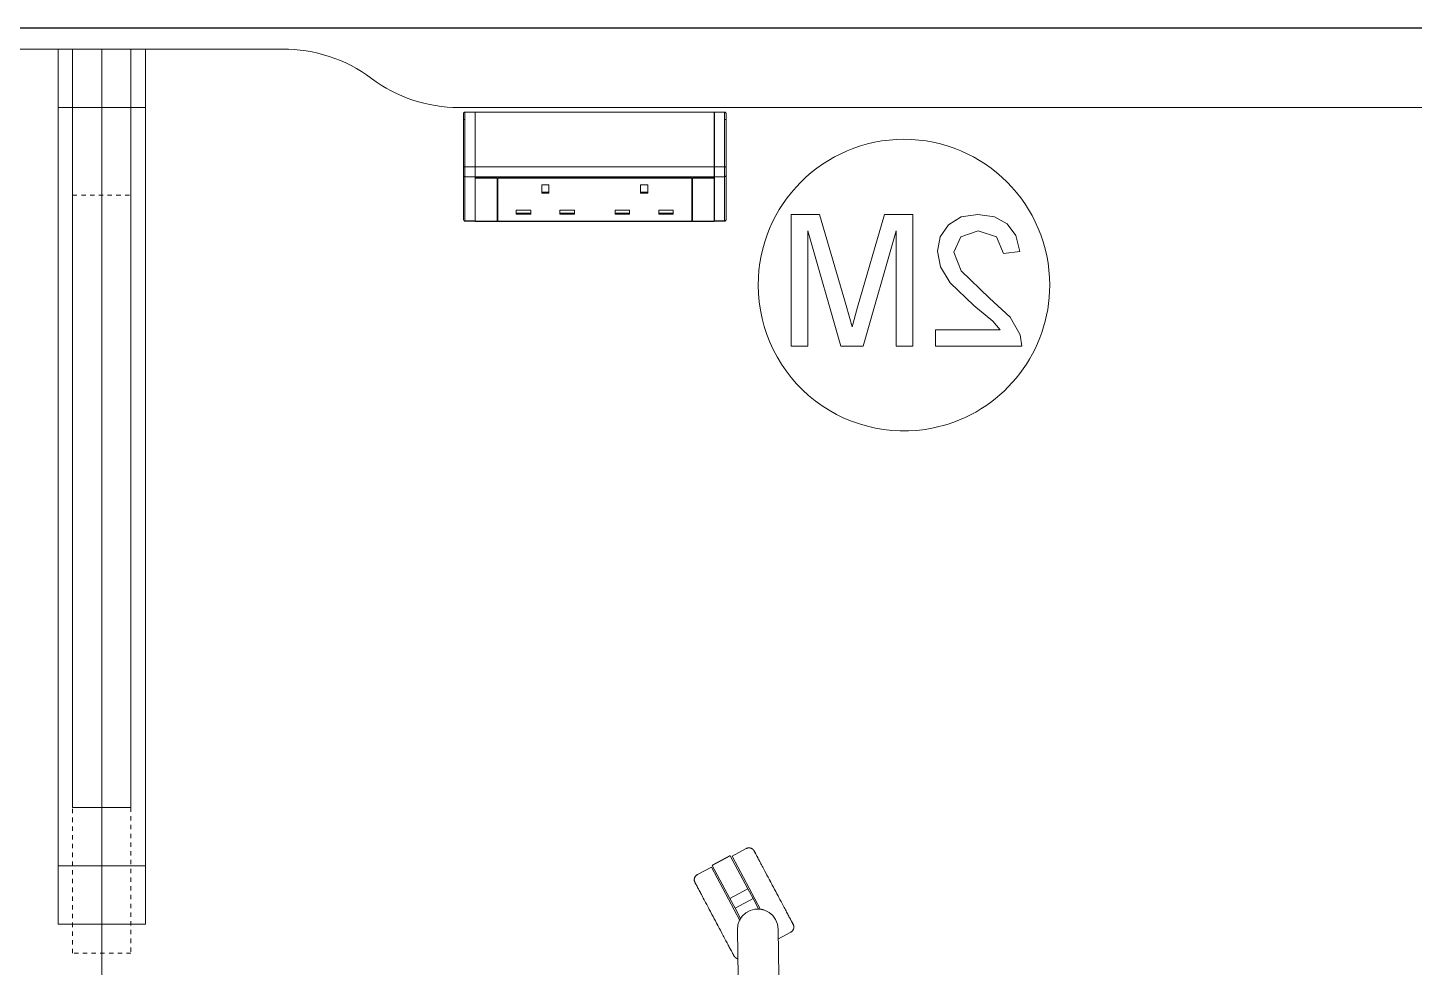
# Model space of a CAD drawing. Header units: millimetres. Extents: x 155927 to 326028, y -36033 to 97293.
# Drawn here: x 170596 to 171548, y 20013 to 20658 of the extents above; entities that cross this region are included whole.
import ezdxf

# ---------------------------------------------------------------- set-up
doc = ezdxf.new("R2010")
doc.units = ezdxf.units.MM
doc.header["$MEASUREMENT"] = 0
doc.linetypes.add('Dash', pattern=[6, 3, -3])
for name, color, linetype, lineweight in [('I-FURN', 8, 'CONTINUOUS', 9), ('I-FURN-HDLN', 8, 'Dash', 9), ('I-WALL', 7, 'CONTINUOUS', 9)]:
    doc.layers.add(name, color=color, linetype=linetype, lineweight=lineweight)

msp = doc.modelspace()

# ---------------------------------------------------------------- linework, layer by layer
at = {"layer": 'I-FURN'}
for p, q in [((170647.19, 20642.89), (170522.19, 20642.89)), ((170522.19, 20642.89), (170647.19, 20642.89)), ((170617.19, 20042.89), (170617.19, 20642.89)), ((170617.19, 20642.89), (170617.19, 20602.89)), ((170617.19, 20642.89), (170627.19, 20642.89)), ((170617.19, 20642.89), (170677.19, 20642.89)), ((170667.19, 20642.89), (170627.19, 20642.89)), ((170627.19, 20642.89), (170627.19, 20122.89)), ((170647.19, 19842.89), (170647.19, 20642.89)), ((170647.19, 20642.89), (170647.19, 19842.89)), ((170647.19, 20642.89), (170647.19, 19842.89)), ((170771.08, 20642.89), (170647.19, 20642.89)), ((170647.19, 20642.89), (170771.08, 20642.89)), ((170647.19, 19842.89), (170647.19, 20642.89)), ((170667.19, 20642.89), (170677.19, 20642.89)), ((170667.19, 20122.89), (170667.19, 20642.89)), ((170677.19, 20602.89), (170677.19, 20642.89)), ((170677.19, 20642.89), (170677.19, 20042.89)), ((170617.19, 20602.89), (170617.19, 20082.89)), ((170617.19, 20602.89), (170677.19, 20602.89)), ((170617.19, 20602.89), (170627.19, 20602.89)), ((170667.19, 20602.89), (170677.19, 20602.89)), ((170677.19, 20082.89), (170677.19, 20602.89)), ((171802.19, 20602.89), (170892.19, 20602.89)), ((170892.19, 20602.89), (171802.19, 20602.89)), ((170895.35, 20598.73), (170895.35, 20598.74)), ((170895.35, 20561.71), (170895.35, 20598.73)), ((170895.35, 20598.73), (170895.35, 20594.74)), ((170896.35, 20594.74), (170895.35, 20594.74)), ((170895.35, 20594.74), (170895.35, 20556.17)), ((170896.35, 20599.74), (170903.35, 20599.74)), ((170896.35, 20599.73), (170896.35, 20562.27)), ((170896.35, 20599.73), (170903.35, 20599.73)), ((170903.35, 20599.73), (170903.35, 20562.27)), ((170903.47, 20599.74), (171067.37, 20599.74)), ((171067.37, 20599.73), (170903.47, 20599.73)), ((170903.47, 20562.27), (170903.47, 20599.73)), ((171067.37, 20599.73), (171067.37, 20562.27)), ((171067.47, 20599.74), (171074.47, 20599.74)), ((171074.47, 20599.73), (171067.47, 20599.73)), ((171067.47, 20562.27), (171067.47, 20599.73)), ((171074.47, 20562.27), (171074.47, 20599.73)), ((171075.47, 20594.74), (171074.47, 20594.74)), ((171075.47, 20594.74), (171075.47, 20598.73)), ((171075.47, 20598.73), (171075.47, 20561.71)), ((171075.47, 20556.17), (171075.47, 20594.74)), ((170895.35, 20556.17), (170895.35, 20561.71)), ((170895.35, 20525.9), (170895.35, 20556.17)), ((170895.35, 20525.9), (170895.35, 20556.17)), ((170896.35, 20562.27), (170896.35, 20555.36)), ((170896.35, 20562.27), (170903.35, 20562.27)), ((170903.35, 20562.27), (170903.35, 20555.36)), ((170903.41, 20554.52), (170903.41, 20556.98)), ((171067.37, 20562.27), (170903.47, 20562.27)), ((170903.47, 20555.36), (170903.47, 20562.27)), ((171067.37, 20562.27), (171067.37, 20555.36)), ((171074.47, 20562.27), (171067.47, 20562.27)), ((171067.47, 20555.36), (171067.47, 20562.27)), ((171074.47, 20555.36), (171074.47, 20562.27)), ((171075.47, 20561.71), (171075.47, 20556.17)), ((171075.47, 20556.17), (171075.47, 20525.9)), ((171075.47, 20556.17), (171075.47, 20525.9)), ((170896.35, 20555.36), (170896.35, 20525.08)), ((170896.35, 20555.36), (170903.35, 20555.36)), ((170903.35, 20555.36), (170903.35, 20525.08)), ((170918.41, 20554.52), (170903.41, 20554.52)), ((170903.41, 20554.52), (170903.41, 20524.7)), ((171067.37, 20555.36), (170903.47, 20555.36)), ((170903.47, 20555.36), (170903.47, 20554.72)), ((170903.47, 20554.72), (170918.41, 20554.72)), ((170918.41, 20524.7), (170918.41, 20554.52)), ((170918.91, 20554.72), (171051.91, 20554.72)), ((171051.91, 20554.52), (170918.91, 20554.52)), ((170918.91, 20524.7), (170918.91, 20554.52)), ((170949.02, 20544.06), (170949.02, 20549.8)), ((170954.02, 20549.8), (170949.02, 20549.8)), ((170954.02, 20544.06), (170954.02, 20549.8)), ((171016.81, 20549.8), (171021.81, 20549.8)), ((171016.81, 20544.06), (171016.81, 20549.8)), ((171021.81, 20549.8), (171021.81, 20544.06)), ((171051.91, 20524.7), (171051.91, 20554.52)), ((171052.41, 20554.72), (171067.37, 20554.72)), ((171067.41, 20554.52), (171052.41, 20554.52)), ((171052.41, 20554.52), (171052.41, 20524.7)), ((171067.37, 20554.72), (171067.37, 20555.36)), ((171067.41, 20524.7), (171067.41, 20554.52)), ((171074.47, 20555.36), (171067.47, 20555.36)), ((171067.47, 20525.08), (171067.47, 20555.36)), ((171074.47, 20525.08), (171074.47, 20555.36)), ((170954.02, 20544.8), (170949.02, 20544.8)), ((170954.02, 20544.06), (170949.02, 20544.06)), ((171021.81, 20544.8), (171016.81, 20544.8)), ((171021.81, 20544.06), (171016.81, 20544.06)), ((170931.52, 20529.72), (170931.52, 20532.59)), ((170941.52, 20532.59), (170931.52, 20532.59)), ((170941.52, 20530.46), (170931.52, 20530.46)), ((170941.52, 20529.72), (170931.52, 20529.72)), ((170941.52, 20529.72), (170941.52, 20532.59)), ((170961.52, 20529.72), (170961.52, 20532.59)), ((170971.52, 20532.59), (170961.52, 20532.59)), ((170971.52, 20530.46), (170961.52, 20530.46)), ((170971.52, 20529.72), (170961.52, 20529.72)), ((170971.52, 20529.72), (170971.52, 20532.59)), ((170999.31, 20529.72), (170999.31, 20532.59)), ((171009.31, 20532.59), (170999.31, 20532.59)), ((171009.31, 20530.46), (170999.31, 20530.46)), ((171009.31, 20529.72), (170999.31, 20529.72)), ((171009.31, 20529.72), (171009.31, 20532.59)), ((171029.31, 20529.72), (171029.31, 20532.59)), ((171039.31, 20532.59), (171029.31, 20532.59)), ((171039.31, 20530.46), (171029.31, 20530.46)), ((171039.31, 20529.72), (171029.31, 20529.72)), ((171039.31, 20529.72), (171039.31, 20532.59)), ((171139.69, 20529.63), (171120.25, 20529.63)), ((171120.25, 20529.63), (171120.25, 20439.22)), ((171157.88, 20467.01), (171139.69, 20529.63)), ((171184.15, 20529.63), (171165.65, 20465.9)), ((171203.59, 20529.63), (171184.15, 20529.63)), ((171203.59, 20439.22), (171203.59, 20529.63)), ((171236.78, 20527.82), (171228, 20522.39)), ((171248.23, 20529.63), (171236.78, 20527.82)), ((171259.59, 20528), (171248.23, 20529.63)), ((171268.39, 20523.12), (171259.59, 20528)), ((170895.57, 20525.27), (170895.6, 20525.24)), ((170896.35, 20525.08), (170896.35, 20524.9)), ((170896.35, 20525.08), (170903.35, 20525.08)), ((170903.35, 20524.9), (170896.35, 20524.9)), ((170903.35, 20524.9), (170896.35, 20524.9)), ((170903.35, 20524.9), (170896.35, 20524.9)), ((170903.35, 20525.08), (170903.35, 20524.9)), ((170903.41, 20524.7), (170918.41, 20524.7)), ((171067.37, 20524.9), (170903.47, 20524.9)), ((170918.41, 20525.08), (170918.91, 20525.08)), ((170918.91, 20524.7), (171051.91, 20524.7)), ((171051.91, 20525.08), (171052.41, 20525.08)), ((171052.41, 20524.7), (171067.41, 20524.7)), ((171074.47, 20525.08), (171067.47, 20525.08)), ((171067.47, 20524.9), (171067.47, 20525.08)), ((171074.47, 20524.9), (171067.47, 20524.9)), ((171074.47, 20524.9), (171067.47, 20524.9)), ((171067.47, 20524.9), (171074.47, 20524.9)), ((171074.47, 20524.9), (171074.47, 20525.08)), ((171075.22, 20525.23), (171075.24, 20525.26)), ((171131.55, 20439.22), (171131.55, 20518.33)), ((171131.55, 20518.33), (171154.26, 20439.22)), ((171169.58, 20439.22), (171192.29, 20518.33)), ((171192.29, 20518.33), (171192.29, 20439.22)), ((171228, 20522.39), (171222.41, 20514.28)), ((171236.45, 20514.1), (171248.47, 20518.33)), ((171248.47, 20518.33), (171261, 20514.2)), ((171274.31, 20515.13), (171268.39, 20523.12)), ((171222.41, 20514.28), (171220.55, 20504.42)), ((171231.85, 20503.74), (171236.45, 20514.1)), ((171261, 20514.2), (171265.75, 20502.79)), ((171277.05, 20504.2), (171274.31, 20515.13)), ((171220.55, 20504.42), (171222.56, 20493.7)), ((171236.73, 20490.93), (171231.85, 20503.74)), ((171265.75, 20502.79), (171277.05, 20504.2)), ((171222.56, 20493.7), (171229.23, 20482.62)), ((171256.24, 20472.11), (171236.73, 20490.93)), ((171229.23, 20482.62), (171245.42, 20467.14)), ((171270.39, 20459.01), (171256.24, 20472.11)), ((171161.92, 20452.59), (171157.88, 20467.01)), ((171165.65, 20465.9), (171161.92, 20452.59)), ((171245.42, 20467.14), (171258.42, 20456.27)), ((171258.42, 20456.27), (171263.52, 20450.52)), ((171277.25, 20447.01), (171270.39, 20459.01)), ((171219.13, 20450.52), (171219.13, 20439.22)), ((171263.52, 20450.52), (171219.13, 20450.52)), ((171278.47, 20439.22), (171277.25, 20447.01)), ((171120.25, 20439.22), (171131.55, 20439.22)), ((171154.26, 20439.22), (171169.58, 20439.22)), ((171192.29, 20439.22), (171203.59, 20439.22)), ((171219.13, 20439.22), (171278.47, 20439.22)), ((170627.19, 20122.89), (170667.19, 20122.89)), ((171089.33, 20094.7), (171079.65, 20089.55)), ((171089.33, 20094.7), (171089.48, 20094.77)), ((171089.48, 20094.77), (171089.62, 20094.84)), ((171089.62, 20094.84), (171089.77, 20094.9)), ((171089.77, 20094.9), (171089.92, 20094.95)), ((171089.92, 20094.95), (171090.08, 20095)), ((171090.08, 20095), (171090.23, 20095.04)), ((171090.23, 20095.04), (171090.39, 20095.08)), ((171090.39, 20095.08), (171090.55, 20095.11)), ((171090.55, 20095.11), (171090.71, 20095.13)), ((171090.71, 20095.13), (171090.87, 20095.15)), ((171090.87, 20095.15), (171091.03, 20095.16)), ((171091.03, 20095.16), (171091.19, 20095.17)), ((171091.19, 20095.17), (171091.35, 20095.17)), ((171091.35, 20095.17), (171091.51, 20095.16)), ((171091.51, 20095.16), (171091.67, 20095.14)), ((171091.67, 20095.14), (171091.83, 20095.12)), ((171091.83, 20095.12), (171091.99, 20095.09)), ((171091.99, 20095.09), (171092.15, 20095.06)), ((171092.15, 20095.06), (171092.31, 20095.02)), ((171092.31, 20095.02), (171092.46, 20094.97)), ((171092.46, 20094.97), (171092.61, 20094.92)), ((171092.61, 20094.92), (171092.76, 20094.86)), ((171092.76, 20094.86), (171092.91, 20094.8)), ((171092.91, 20094.8), (171093.06, 20094.73)), ((171093.06, 20094.73), (171093.2, 20094.65)), ((171093.2, 20094.65), (171093.34, 20094.57)), ((171093.34, 20094.57), (171093.47, 20094.48)), ((171093.47, 20094.48), (171093.6, 20094.39)), ((171093.6, 20094.39), (171093.73, 20094.29)), ((171093.73, 20094.29), (171093.86, 20094.19)), ((171093.86, 20094.19), (171093.98, 20094.08)), ((171093.98, 20094.08), (171094.09, 20093.97)), ((171094.09, 20093.97), (171094.2, 20093.85)), ((171094.2, 20093.85), (171094.31, 20093.73)), ((171094.31, 20093.73), (171094.41, 20093.61)), ((171094.41, 20093.61), (171094.51, 20093.48)), ((171094.51, 20093.48), (171094.6, 20093.34)), ((171094.6, 20093.34), (171094.68, 20093.21)), ((171094.68, 20093.21), (171094.76, 20093.07)), ((171094.76, 20093.07), (171094.78, 20093.03)), ((171094.78, 20093.03), (171094.79, 20093.01)), ((171094.79, 20093.02), (171094.78, 20093.03)), ((171094.81, 20092.98), (171094.79, 20093.02)), ((171094.79, 20093.01), (171094.83, 20092.95)), ((171094.85, 20092.9), (171094.81, 20092.98)), ((171094.83, 20092.95), (171094.88, 20092.85)), ((171094.92, 20092.78), (171094.85, 20092.9)), ((171094.88, 20092.85), (171094.95, 20092.71)), ((171095, 20092.62), (171094.92, 20092.78)), ((171094.95, 20092.71), (171095.05, 20092.53)), ((171095.11, 20092.41), (171095, 20092.62)), ((171095.05, 20092.53), (171095.17, 20092.31)), ((171095.24, 20092.17), (171095.11, 20092.41)), ((171095.17, 20092.31), (171095.3, 20092.05)), ((171095.39, 20091.89), (171095.24, 20092.17)), ((171095.3, 20092.05), (171095.46, 20091.75)), ((171095.56, 20091.58), (171095.39, 20091.89)), ((171095.46, 20091.75), (171095.64, 20091.42)), ((171095.75, 20091.22), (171095.56, 20091.58)), ((171095.64, 20091.42), (171095.84, 20091.04)), ((171095.95, 20090.83), (171095.75, 20091.22)), ((171095.84, 20091.04), (171096.06, 20090.63)), ((171096.18, 20090.4), (171095.95, 20090.83)), ((171096.06, 20090.63), (171096.29, 20090.19)), ((171096.43, 20089.93), (171096.18, 20090.4)), ((171096.29, 20090.19), (171096.55, 20089.71)), ((170617.19, 20082.89), (170617.19, 20042.89)), ((170617.19, 20082.89), (170677.19, 20082.89)), ((170617.19, 20082.89), (170677.19, 20082.89)), ((170677.19, 20042.89), (170677.19, 20082.89)), ((171065.52, 20082.03), (171055.83, 20076.88)), ((171065.52, 20082.03), (171085.06, 20045.28)), ((171078.33, 20089.9), (171065.96, 20083.33)), ((171066.06, 20083.16), (171078.42, 20089.73)), ((171078.13, 20060.45), (171066.06, 20083.16)), ((171078.42, 20089.73), (171090.49, 20067.02)), ((171079.65, 20089.55), (171099.17, 20052.83)), ((171096.7, 20089.43), (171096.43, 20089.93)), ((171096.55, 20089.71), (171096.83, 20089.19)), ((171096.98, 20088.9), (171096.7, 20089.43)), ((171096.83, 20089.19), (171097.12, 20088.64)), ((171097.28, 20088.33), (171096.98, 20088.9)), ((171097.12, 20088.64), (171097.43, 20088.05)), ((171097.6, 20087.73), (171097.28, 20088.33)), ((171097.94, 20087.09), (171097.6, 20087.73)), ((171098.29, 20086.43), (171097.94, 20087.09)), ((171098.66, 20085.73), (171098.29, 20086.43)), ((171099.05, 20085.01), (171098.66, 20085.73)), ((171099.45, 20084.26), (171099.05, 20085.01)), ((171099.86, 20083.49), (171099.45, 20084.26)), ((171100.28, 20082.69), (171099.86, 20083.49)), ((171100.72, 20081.86), (171100.28, 20082.69)), ((171101.17, 20081.01), (171100.72, 20081.86)), ((171101.63, 20080.15), (171101.17, 20081.01)), ((171053.7, 20073.45), (171053.71, 20073.61)), ((171053.7, 20073.29), (171053.7, 20073.45)), ((171053.7, 20073.13), (171053.7, 20073.29)), ((171053.71, 20072.97), (171053.7, 20073.13)), ((171053.71, 20073.61), (171053.72, 20073.77)), ((171053.73, 20072.81), (171053.71, 20072.97)), ((171053.72, 20073.77), (171053.74, 20073.93)), ((171053.75, 20072.65), (171053.73, 20072.81)), ((171053.74, 20073.93), (171053.77, 20074.09)), ((171053.78, 20072.49), (171053.75, 20072.65)), ((171053.77, 20074.09), (171053.8, 20074.25)), ((171053.82, 20072.33), (171053.78, 20072.49)), ((171053.8, 20074.25), (171053.84, 20074.41)), ((171053.86, 20072.18), (171053.82, 20072.33)), ((171053.84, 20074.41), (171053.89, 20074.56)), ((171053.91, 20072.02), (171053.86, 20072.18)), ((171053.89, 20074.56), (171053.94, 20074.71)), ((171053.97, 20071.87), (171053.91, 20072.02)), ((171053.94, 20074.71), (171054, 20074.86)), ((171054.03, 20071.72), (171053.97, 20071.87)), ((171054, 20074.86), (171054.07, 20075.01)), ((171054.1, 20071.58), (171054.03, 20071.72)), ((171054.07, 20075.01), (171054.14, 20075.16)), ((171054.17, 20071.43), (171054.1, 20071.58)), ((171054.14, 20075.16), (171054.21, 20075.3)), ((171054.19, 20071.39), (171054.17, 20071.43)), ((171054.17, 20071.43), (171054.17, 20071.43)), ((171054.17, 20071.43), (171054.18, 20071.41)), ((171054.18, 20071.41), (171054.21, 20071.35)), ((171054.24, 20071.3), (171054.19, 20071.39)), ((171054.21, 20075.3), (171054.29, 20075.44)), ((171054.21, 20071.35), (171054.26, 20071.25)), ((171054.3, 20071.18), (171054.24, 20071.3)), ((171054.26, 20071.25), (171054.34, 20071.11)), ((171054.29, 20075.44), (171054.38, 20075.57)), ((171054.39, 20071.02), (171054.3, 20071.18)), ((171054.34, 20071.11), (171054.43, 20070.93)), ((171054.38, 20075.57), (171054.47, 20075.7)), ((171054.47, 20075.7), (171054.57, 20075.83)), ((171054.57, 20075.83), (171054.67, 20075.96)), ((171054.67, 20075.96), (171054.78, 20076.08)), ((171054.78, 20076.08), (171054.89, 20076.19)), ((171054.89, 20076.19), (171055.01, 20076.3)), ((171055.01, 20076.3), (171055.13, 20076.41)), ((171055.13, 20076.41), (171055.26, 20076.51)), ((171055.26, 20076.51), (171055.39, 20076.61)), ((171055.39, 20076.61), (171055.52, 20076.7)), ((171055.52, 20076.7), (171055.66, 20076.78)), ((171055.66, 20076.78), (171055.8, 20076.86)), ((171055.8, 20076.86), (171055.83, 20076.88)), ((171102.11, 20079.26), (171101.63, 20080.15)), ((171102.59, 20078.35), (171102.11, 20079.26)), ((171102.33, 20078.84), (171102.81, 20077.93)), ((171103.08, 20077.43), (171102.59, 20078.35)), ((171102.81, 20077.93), (171103.31, 20077)), ((171103.58, 20076.49), (171103.08, 20077.43)), ((171103.31, 20077), (171103.81, 20076.06)), ((171104.08, 20075.54), (171103.58, 20076.49)), ((171103.81, 20076.06), (171104.32, 20075.1)), ((171104.59, 20074.58), (171104.08, 20075.54)), ((171104.32, 20075.1), (171104.83, 20074.13)), ((171105.11, 20073.6), (171104.59, 20074.58)), ((171104.83, 20074.13), (171105.35, 20073.15)), ((171105.64, 20072.62), (171105.11, 20073.6)), ((171105.35, 20073.15), (171105.88, 20072.16)), ((171106.16, 20071.63), (171105.64, 20072.62)), ((171105.88, 20072.16), (171106.41, 20071.17)), ((171106.69, 20070.63), (171106.16, 20071.63)), ((171106.41, 20071.17), (171106.94, 20070.17)), ((171054.5, 20070.82), (171054.39, 20071.02)), ((171054.43, 20070.93), (171054.55, 20070.71)), ((171054.62, 20070.58), (171054.5, 20070.82)), ((171054.55, 20070.71), (171054.69, 20070.45)), ((171054.77, 20070.3), (171054.62, 20070.58)), ((171054.69, 20070.45), (171054.85, 20070.16)), ((171054.94, 20069.98), (171054.77, 20070.3)), ((171054.85, 20070.16), (171055.03, 20069.82)), ((171055.13, 20069.63), (171054.94, 20069.98)), ((171055.03, 20069.82), (171055.22, 20069.45)), ((171055.34, 20069.23), (171055.13, 20069.63)), ((171055.22, 20069.45), (171055.44, 20069.04)), ((171055.57, 20068.8), (171055.34, 20069.23)), ((171055.44, 20069.04), (171055.68, 20068.59)), ((171055.81, 20068.34), (171055.57, 20068.8)), ((171055.68, 20068.59), (171055.94, 20068.11)), ((171056.08, 20067.84), (171055.81, 20068.34)), ((171055.94, 20068.11), (171056.21, 20067.59)), ((171056.37, 20067.3), (171056.08, 20067.84)), ((171056.21, 20067.59), (171056.5, 20067.04)), ((171056.67, 20066.73), (171056.37, 20067.3)), ((171056.5, 20067.04), (171056.81, 20066.46)), ((171056.81, 20066.46), (171057.14, 20065.84)), ((171057.14, 20065.84), (171057.49, 20065.19)), ((171057.49, 20065.19), (171057.85, 20064.52)), ((171057.85, 20064.52), (171058.22, 20063.81)), ((171058.22, 20063.81), (171058.61, 20063.07)), ((171058.61, 20063.07), (171059.02, 20062.31)), ((171059.02, 20062.31), (171059.44, 20061.52)), ((171078.13, 20060.45), (171090.49, 20067.02)), ((171090.49, 20067.02), (171094.02, 20060.38)), ((171107.23, 20069.63), (171106.69, 20070.63)), ((171106.94, 20070.17), (171107.47, 20069.17)), ((171107.76, 20068.63), (171107.23, 20069.63)), ((171107.47, 20069.17), (171108.01, 20068.16)), ((171108.29, 20067.62), (171107.76, 20068.63)), ((171108.01, 20068.16), (171108.54, 20067.16)), ((171108.83, 20066.62), (171108.29, 20067.62)), ((171108.54, 20067.16), (171109.07, 20066.15)), ((171109.36, 20065.61), (171108.83, 20066.62)), ((171109.07, 20066.15), (171109.61, 20065.15)), ((171109.89, 20064.61), (171109.36, 20065.61)), ((171109.61, 20065.15), (171110.14, 20064.16)), ((171110.42, 20063.62), (171109.89, 20064.61)), ((171110.14, 20064.16), (171110.66, 20063.16)), ((171110.95, 20062.63), (171110.42, 20063.62)), ((171110.66, 20063.16), (171111.19, 20062.18)), ((171111.47, 20061.65), (171110.95, 20062.63)), ((171111.19, 20062.18), (171111.7, 20061.21)), ((171111.98, 20060.68), (171111.47, 20061.65)), ((171059.44, 20061.52), (171059.87, 20060.71)), ((171059.87, 20060.71), (171060.31, 20059.88)), ((171060.56, 20059.42), (171060.11, 20060.27)), ((171060.31, 20059.88), (171060.77, 20059.02)), ((171061.02, 20058.55), (171060.56, 20059.42)), ((171060.77, 20059.02), (171061.23, 20058.14)), ((171061.49, 20057.66), (171061.02, 20058.55)), ((171061.23, 20058.14), (171061.71, 20057.25)), ((171061.97, 20056.76), (171061.49, 20057.66)), ((171061.71, 20057.25), (171062.2, 20056.33)), ((171062.46, 20055.83), (171061.97, 20056.76)), ((171062.2, 20056.33), (171062.69, 20055.4)), ((171062.96, 20054.9), (171062.46, 20055.83)), ((171062.69, 20055.4), (171063.19, 20054.46)), ((171063.47, 20053.95), (171062.96, 20054.9)), ((171063.19, 20054.46), (171063.7, 20053.5)), ((171063.98, 20052.98), (171063.47, 20053.95)), ((171063.7, 20053.5), (171064.22, 20052.53)), ((171064.5, 20052.01), (171063.98, 20052.98)), ((171064.22, 20052.53), (171064.74, 20051.56)), ((171081.66, 20053.81), (171078.13, 20060.45)), ((171081.66, 20053.81), (171094.02, 20060.38)), ((171085.46, 20046.66), (171081.66, 20053.81)), ((171089.09, 20050.62), (171092.04, 20052.24)), ((171092.04, 20052.24), (171095.31, 20053.11)), ((171094.02, 20060.38), (171097.82, 20053.24)), ((171095.31, 20053.11), (171098.68, 20053.17)), ((171098.68, 20053.17), (171101.97, 20052.42)), ((171101.97, 20052.42), (171104.98, 20050.9)), ((171111.7, 20061.21), (171112.22, 20060.24)), ((171112.49, 20059.73), (171111.98, 20060.68)), ((171112.22, 20060.24), (171112.72, 20059.29)), ((171112.99, 20058.78), (171112.49, 20059.73)), ((171112.72, 20059.29), (171113.22, 20058.35)), ((171113.49, 20057.85), (171112.99, 20058.78)), ((171113.22, 20058.35), (171113.71, 20057.43)), ((171113.97, 20056.94), (171113.49, 20057.85)), ((171113.71, 20057.43), (171114.19, 20056.53)), ((171114.45, 20056.04), (171113.97, 20056.94)), ((171114.19, 20056.53), (171114.67, 20055.64)), ((171114.92, 20055.17), (171114.45, 20056.04)), ((171114.67, 20055.64), (171115.13, 20054.77)), ((171115.37, 20054.31), (171114.92, 20055.17)), ((171115.13, 20054.77), (171115.58, 20053.92)), ((171115.82, 20053.48), (171115.37, 20054.31)), ((171116.25, 20052.66), (171115.82, 20053.48)), ((171116.67, 20051.88), (171116.25, 20052.66)), ((170617.19, 20042.89), (170677.19, 20042.89)), ((170677.19, 20042.89), (170617.19, 20042.89)), ((171065.02, 20051.02), (171064.5, 20052.01)), ((171064.74, 20051.56), (171065.26, 20050.57)), ((171065.55, 20050.03), (171065.02, 20051.02)), ((171065.26, 20050.57), (171065.79, 20049.57)), ((171066.08, 20049.04), (171065.55, 20050.03)), ((171065.79, 20049.57), (171066.32, 20048.58)), ((171066.61, 20048.03), (171066.08, 20049.04)), ((171066.32, 20048.58), (171066.86, 20047.57)), ((171067.14, 20047.03), (171066.61, 20048.03)), ((171066.86, 20047.57), (171067.39, 20046.57)), ((171067.68, 20046.02), (171067.14, 20047.03)), ((171067.39, 20046.57), (171067.92, 20045.56)), ((171068.21, 20045.02), (171067.68, 20046.02)), ((171067.92, 20045.56), (171068.46, 20044.56)), ((171068.75, 20044.02), (171068.21, 20045.02)), ((171068.46, 20044.56), (171068.99, 20043.56)), ((171069.28, 20043.02), (171068.75, 20044.02)), ((171068.99, 20043.56), (171069.52, 20042.56)), ((171069.81, 20042.02), (171069.28, 20043.02)), ((171069.52, 20042.56), (171070.05, 20041.57)), ((171083.59, 20042.36), (171084.73, 20045.53)), ((171084.73, 20045.53), (171086.6, 20048.34)), ((171086.6, 20048.34), (171089.09, 20050.62)), ((171104.98, 20050.9), (171107.55, 20048.71)), ((171107.55, 20048.71), (171109.51, 20045.97)), ((171109.51, 20045.97), (171110.76, 20042.83)), ((171110.76, 20042.83), (171111.23, 20039.49)), ((171117.07, 20051.11), (171116.67, 20051.88)), ((171117.46, 20050.38), (171117.07, 20051.11)), ((171117.84, 20049.67), (171117.46, 20050.38)), ((171118.2, 20048.99), (171117.84, 20049.67)), ((171118.54, 20048.35), (171118.2, 20048.99)), ((171118.87, 20047.73), (171118.54, 20048.35)), ((171119.18, 20047.15), (171118.87, 20047.73)), ((171119.02, 20047.46), (171119.32, 20046.89)), ((171119.47, 20046.59), (171119.18, 20047.15)), ((171119.32, 20046.89), (171119.6, 20046.35)), ((171119.75, 20046.08), (171119.47, 20046.59)), ((171119.6, 20046.35), (171119.87, 20045.85)), ((171120.01, 20045.6), (171119.75, 20046.08)), ((171119.87, 20045.85), (171120.12, 20045.39)), ((171120.24, 20045.15), (171120.01, 20045.6)), ((171120.12, 20045.39), (171120.35, 20044.96)), ((171120.46, 20044.74), (171120.24, 20045.15)), ((171120.35, 20044.96), (171120.55, 20044.56)), ((171120.66, 20044.37), (171120.46, 20044.74)), ((171120.55, 20044.56), (171120.74, 20044.21)), ((171120.84, 20044.03), (171120.66, 20044.37)), ((171120.74, 20044.21), (171120.91, 20043.89)), ((171120.99, 20043.73), (171120.84, 20044.03)), ((171120.91, 20043.89), (171121.06, 20043.61)), ((171121.13, 20043.48), (171120.99, 20043.73)), ((171121.06, 20043.61), (171121.19, 20043.37)), ((171121.25, 20043.26), (171121.13, 20043.48)), ((171121.19, 20043.37), (171121.3, 20043.17)), ((171121.34, 20043.08), (171121.25, 20043.26)), ((171121.3, 20043.17), (171121.38, 20043.01)), ((171121.42, 20042.94), (171121.34, 20043.08)), ((171121.38, 20043.01), (171121.45, 20042.88)), ((171121.47, 20042.84), (171121.42, 20042.94)), ((171121.45, 20042.88), (171121.49, 20042.8)), ((171121.5, 20042.77), (171121.47, 20042.84)), ((171121.49, 20042.8), (171121.51, 20042.76)), ((171121.52, 20042.75), (171121.5, 20042.77)), ((171121.51, 20042.76), (171121.52, 20042.75)), ((171121.52, 20042.75), (171121.59, 20042.61)), ((171121.59, 20042.61), (171121.66, 20042.46)), ((171070.33, 20041.04), (171069.81, 20042.02)), ((171070.05, 20041.57), (171070.57, 20040.59)), ((171070.85, 20040.06), (171070.33, 20041.04)), ((171070.57, 20040.59), (171071.09, 20039.61)), ((171071.37, 20039.09), (171070.85, 20040.06)), ((171071.09, 20039.61), (171071.6, 20038.65)), ((171071.88, 20038.13), (171071.37, 20039.09)), ((171071.6, 20038.65), (171072.11, 20037.7)), ((171072.38, 20037.19), (171071.88, 20038.13)), ((171072.11, 20037.7), (171072.61, 20036.76)), ((171072.87, 20036.26), (171072.38, 20037.19)), ((171072.61, 20036.76), (171073.1, 20035.84)), ((171073.36, 20035.34), (171072.87, 20036.26)), ((171073.1, 20035.84), (171073.58, 20034.93)), ((171073.58, 20034.93), (171074.05, 20034.04)), ((171074.05, 20034.04), (171074.51, 20033.17)), ((171074.51, 20033.17), (171074.96, 20032.33)), ((171083.24, 20039), (171083.59, 20042.36)), ((171083.81, 20006.81), (171083.24, 20039)), ((171111.01, 20032.6), (171119.85, 20037.3)), ((171111.23, 20039.49), (171111.79, 20007.15)), ((171119.89, 20037.32), (171119.85, 20037.3)), ((171120.03, 20037.4), (171119.89, 20037.32)), ((171120.16, 20037.49), (171120.03, 20037.4)), ((171120.3, 20037.58), (171120.16, 20037.49)), ((171120.43, 20037.68), (171120.3, 20037.58)), ((171120.55, 20037.78), (171120.43, 20037.68)), ((171120.67, 20037.88), (171120.55, 20037.78)), ((171120.79, 20038), (171120.67, 20037.88)), ((171120.9, 20038.11), (171120.79, 20038)), ((171121.01, 20038.23), (171120.9, 20038.11)), ((171121.11, 20038.36), (171121.01, 20038.23)), ((171121.21, 20038.48), (171121.11, 20038.36)), ((171121.3, 20038.62), (171121.21, 20038.48)), ((171121.39, 20038.75), (171121.3, 20038.62)), ((171121.47, 20038.89), (171121.39, 20038.75)), ((171121.55, 20039.03), (171121.47, 20038.89)), ((171121.62, 20039.18), (171121.55, 20039.03)), ((171121.68, 20039.33), (171121.62, 20039.18)), ((171121.66, 20042.46), (171121.72, 20042.32)), ((171121.74, 20039.48), (171121.68, 20039.33)), ((171121.72, 20042.32), (171121.77, 20042.16)), ((171121.79, 20039.63), (171121.74, 20039.48)), ((171121.77, 20042.16), (171121.82, 20042.01)), ((171121.84, 20039.78), (171121.79, 20039.63)), ((171121.82, 20042.01), (171121.86, 20041.85)), ((171121.88, 20039.94), (171121.84, 20039.78)), ((171121.86, 20041.85), (171121.9, 20041.7)), ((171121.91, 20040.1), (171121.88, 20039.94)), ((171121.9, 20041.7), (171121.93, 20041.54)), ((171121.94, 20040.26), (171121.91, 20040.1)), ((171121.93, 20041.54), (171121.95, 20041.38)), ((171121.96, 20040.41), (171121.94, 20040.26)), ((171121.95, 20041.38), (171121.97, 20041.22)), ((171121.98, 20040.58), (171121.96, 20040.41)), ((171121.97, 20041.22), (171121.98, 20041.06)), ((171121.98, 20041.06), (171121.99, 20040.9)), ((171121.99, 20040.74), (171121.98, 20040.58)), ((171121.99, 20040.9), (171121.99, 20040.74)), ((171074.96, 20032.33), (171075.4, 20031.5)), ((171075.4, 20031.5), (171075.83, 20030.7)), ((171075.83, 20030.7), (171076.24, 20029.93)), ((171076.24, 20029.93), (171076.64, 20029.18)), ((171076.64, 20029.18), (171077.02, 20028.45)), ((171077.02, 20028.45), (171077.39, 20027.76)), ((171077.39, 20027.76), (171077.74, 20027.1)), ((171077.74, 20027.1), (171078.08, 20026.46)), ((171078.08, 20026.46), (171078.4, 20025.86)), ((171078.57, 20025.55), (171078.25, 20026.13)), ((171078.4, 20025.86), (171078.7, 20025.29)), ((171078.86, 20025), (171078.57, 20025.55)), ((171078.7, 20025.29), (171078.99, 20024.76)), ((171079.13, 20024.48), (171078.86, 20025)), ((171078.99, 20024.76), (171079.25, 20024.26)), ((171079.39, 20024), (171079.13, 20024.48)), ((171079.25, 20024.26), (171079.5, 20023.79)), ((171079.63, 20023.55), (171079.39, 20024)), ((171079.5, 20023.79), (171079.73, 20023.36)), ((171079.84, 20023.14), (171079.63, 20023.55)), ((171079.73, 20023.36), (171079.94, 20022.97)), ((171080.04, 20022.77), (171079.84, 20023.14)), ((171079.94, 20022.97), (171080.13, 20022.61)), ((171080.22, 20022.44), (171080.04, 20022.77)), ((171080.13, 20022.61), (171080.3, 20022.29)), ((171080.38, 20022.14), (171080.22, 20022.44)), ((171080.3, 20022.29), (171080.45, 20022.01)), ((171080.52, 20021.88), (171080.38, 20022.14)), ((171080.45, 20022.01), (171080.57, 20021.77)), ((171080.63, 20021.66), (171080.52, 20021.88)), ((171080.57, 20021.77), (171080.68, 20021.57)), ((171080.73, 20021.48), (171080.63, 20021.66)), ((171080.68, 20021.57), (171080.77, 20021.41)), ((171080.8, 20021.34), (171080.73, 20021.48)), ((171080.77, 20021.41), (171080.83, 20021.29)), ((171080.86, 20021.24), (171080.8, 20021.34)), ((171080.83, 20021.29), (171080.87, 20021.21)), ((171080.89, 20021.18), (171080.86, 20021.24)), ((171080.87, 20021.21), (171080.9, 20021.16)), ((171080.9, 20021.16), (171080.89, 20021.18)), ((171080.92, 20021.12), (171080.9, 20021.16)), ((171080.9, 20021.16), (171080.9, 20021.16)), ((171081, 20020.98), (171080.92, 20021.12)), ((171081.09, 20020.84), (171081, 20020.98)), ((171081.18, 20020.71), (171081.09, 20020.84)), ((171081.27, 20020.58), (171081.18, 20020.71)), ((171081.37, 20020.46), (171081.27, 20020.58)), ((171081.48, 20020.34), (171081.37, 20020.46)), ((171081.59, 20020.22), (171081.48, 20020.34)), ((171081.71, 20020.11), (171081.59, 20020.22)), ((171081.83, 20020), (171081.71, 20020.11)), ((171081.95, 20019.9), (171081.83, 20020)), ((171082.08, 20019.8), (171081.95, 20019.9)), ((171082.21, 20019.71), (171082.08, 20019.8)), ((171082.35, 20019.62), (171082.21, 20019.71)), ((171082.49, 20019.54), (171082.35, 20019.62)), ((171082.63, 20019.46), (171082.49, 20019.54)), ((171082.77, 20019.39), (171082.63, 20019.46)), ((171082.92, 20019.33), (171082.77, 20019.39)), ((171083.07, 20019.27), (171082.92, 20019.33)), ((171083.22, 20019.21), (171083.07, 20019.27)), ((171083.38, 20019.17), (171083.22, 20019.21)), ((171083.53, 20019.13), (171083.38, 20019.17))]:
    msp.add_line(p, q, dxfattribs=at)
at = {"layer": 'I-FURN', "flags": 128}
for points in [[(170896.35, 20599.74), (170896.31, 20599.74), (170896.27, 20599.74), (170896.23, 20599.73), (170896.19, 20599.73), (170896.15, 20599.72), (170896.11, 20599.71), (170896.08, 20599.7), (170896.04, 20599.69), (170896, 20599.68), (170895.96, 20599.66), (170895.93, 20599.65), (170895.89, 20599.63), (170895.85, 20599.61), (170895.82, 20599.59), (170895.79, 20599.57), (170895.75, 20599.54), (170895.72, 20599.52), (170895.69, 20599.49), (170895.66, 20599.47), (170895.63, 20599.44), (170895.61, 20599.41), (170895.58, 20599.38), (170895.56, 20599.35), (170895.53, 20599.32), (170895.51, 20599.28), (170895.49, 20599.25), (170895.47, 20599.21), (170895.45, 20599.18), (170895.43, 20599.14), (170895.42, 20599.1), (170895.41, 20599.07), (170895.39, 20599.03), (170895.38, 20598.99), (170895.37, 20598.95), (170895.37, 20598.91), (170895.36, 20598.87), (170895.36, 20598.83), (170895.35, 20598.79), (170895.35, 20598.75), (170895.35, 20598.74)], [(170895.35, 20598.74), (170895.35, 20598.74), (170895.35, 20598.73), (170895.35, 20598.71), (170895.35, 20598.69), (170895.35, 20598.66), (170895.35, 20598.63), (170895.35, 20598.59), (170895.35, 20598.54), (170895.35, 20598.49), (170895.35, 20598.43), (170895.35, 20598.36), (170895.35, 20598.29), (170895.35, 20598.21), (170895.35, 20598.13), (170895.35, 20598.04), (170895.35, 20597.95), (170895.35, 20597.85), (170895.35, 20597.75), (170895.35, 20597.64), (170895.35, 20597.53), (170895.35, 20597.41), (170895.35, 20597.29), (170895.35, 20597.17), (170895.35, 20597.04), (170895.35, 20596.9), (170895.35, 20596.77), (170895.35, 20596.63), (170895.35, 20596.48), (170895.35, 20596.34), (170895.35, 20596.19), (170895.35, 20596.04), (170895.35, 20595.89), (170895.35, 20595.73), (170895.35, 20595.58), (170895.35, 20595.42), (170895.35, 20595.26), (170895.35, 20595.1), (170895.35, 20594.95), (170895.35, 20594.79), (170895.35, 20594.74)], [(170895.35, 20561.71), (170895.35, 20564.49), (170895.35, 20567.19), (170895.35, 20569.8), (170895.35, 20572.33), (170895.35, 20574.75), (170895.35, 20577.09), (170895.35, 20579.31), (170895.35, 20581.44), (170895.35, 20583.45), (170895.35, 20585.36), (170895.35, 20587.14), (170895.35, 20588.81), (170895.35, 20590.36), (170895.35, 20591.79), (170895.35, 20593.09), (170895.35, 20594.27), (170895.35, 20595.31), (170895.35, 20596.22), (170895.35, 20597.01), (170895.35, 20597.65), (170895.35, 20598.17), (170895.35, 20598.54), (170895.35, 20598.73)], [(171075.47, 20598.74), (171075.47, 20598.78), (171075.47, 20598.82), (171075.47, 20598.86), (171075.46, 20598.9), (171075.45, 20598.94), (171075.44, 20598.98), (171075.43, 20599.02), (171075.42, 20599.06), (171075.41, 20599.09), (171075.39, 20599.13), (171075.38, 20599.17), (171075.36, 20599.2), (171075.34, 20599.24), (171075.32, 20599.27), (171075.3, 20599.31), (171075.28, 20599.34), (171075.25, 20599.37), (171075.23, 20599.4), (171075.2, 20599.43), (171075.17, 20599.46), (171075.14, 20599.49), (171075.11, 20599.51), (171075.08, 20599.54), (171075.05, 20599.56), (171075.01, 20599.58), (171074.98, 20599.6), (171074.94, 20599.62), (171074.91, 20599.64), (171074.87, 20599.66), (171074.84, 20599.67), (171074.8, 20599.69), (171074.76, 20599.7), (171074.72, 20599.71), (171074.68, 20599.72), (171074.64, 20599.73), (171074.6, 20599.73), (171074.56, 20599.74), (171074.52, 20599.74), (171074.48, 20599.74), (171074.47, 20599.74)], [(171075.47, 20594.74), (171075.47, 20594.9), (171075.47, 20595.06), (171075.47, 20595.22), (171075.47, 20595.38), (171075.47, 20595.54), (171075.47, 20595.69), (171075.47, 20595.85), (171075.47, 20596), (171075.47, 20596.15), (171075.47, 20596.3), (171075.47, 20596.45), (171075.47, 20596.59), (171075.47, 20596.73), (171075.47, 20596.87), (171075.47, 20597), (171075.47, 20597.13), (171075.47, 20597.26), (171075.47, 20597.38), (171075.47, 20597.5), (171075.47, 20597.61), (171075.47, 20597.72), (171075.47, 20597.83), (171075.47, 20597.92), (171075.47, 20598.02), (171075.47, 20598.11), (171075.47, 20598.19), (171075.47, 20598.27), (171075.47, 20598.34), (171075.47, 20598.41), (171075.47, 20598.47), (171075.47, 20598.53), (171075.47, 20598.57), (171075.47, 20598.62), (171075.47, 20598.65), (171075.47, 20598.68), (171075.47, 20598.71), (171075.47, 20598.73), (171075.47, 20598.74), (171075.47, 20598.74)], [(171075.47, 20598.74), (171075.47, 20598.74), (171075.47, 20598.73)], [(171075.47, 20598.73), (171075.47, 20598.46), (171075.47, 20598.04), (171075.47, 20597.49), (171075.47, 20596.81), (171075.47, 20595.99), (171075.47, 20595.04), (171075.47, 20593.96), (171075.47, 20592.76), (171075.47, 20591.42), (171075.47, 20589.96), (171075.47, 20588.38), (171075.47, 20586.68), (171075.47, 20584.86), (171075.47, 20582.93), (171075.47, 20580.88), (171075.47, 20578.73), (171075.47, 20576.47), (171075.47, 20574.12), (171075.47, 20571.66), (171075.47, 20569.11), (171075.47, 20566.48), (171075.47, 20563.76), (171075.47, 20561.71)], [(170895.35, 20556.17), (170895.35, 20556.27), (170895.35, 20556.37), (170895.35, 20556.47), (170895.35, 20556.58), (170895.35, 20556.7), (170895.35, 20556.81), (170895.35, 20556.94), (170895.35, 20557.06), (170895.35, 20557.19), (170895.35, 20557.33), (170895.35, 20557.46), (170895.35, 20557.6), (170895.35, 20557.75), (170895.35, 20557.89), (170895.35, 20558.04), (170895.35, 20558.19), (170895.35, 20558.35), (170895.35, 20558.5), (170895.35, 20558.66), (170895.35, 20558.81), (170895.35, 20558.97), (170895.35, 20559.13), (170895.35, 20559.29), (170895.35, 20559.45), (170895.35, 20559.61), (170895.35, 20559.77), (170895.35, 20559.93), (170895.35, 20560.09), (170895.35, 20560.25), (170895.35, 20560.4), (170895.35, 20560.56), (170895.35, 20560.71), (170895.35, 20560.86), (170895.35, 20561.01), (170895.35, 20561.16), (170895.35, 20561.3), (170895.35, 20561.44), (170895.35, 20561.58), (170895.35, 20561.71)], [(171075.47, 20561.71), (171075.47, 20561.58), (171075.47, 20561.44), (171075.47, 20561.3), (171075.47, 20561.16), (171075.47, 20561.01), (171075.47, 20560.86), (171075.47, 20560.71), (171075.47, 20560.56), (171075.47, 20560.4), (171075.47, 20560.25), (171075.47, 20560.09), (171075.47, 20559.93), (171075.47, 20559.77), (171075.47, 20559.61), (171075.47, 20559.45), (171075.47, 20559.29), (171075.47, 20559.13), (171075.47, 20558.97), (171075.47, 20558.81), (171075.47, 20558.66), (171075.47, 20558.5), (171075.47, 20558.35), (171075.47, 20558.19), (171075.47, 20558.04), (171075.47, 20557.89), (171075.47, 20557.75), (171075.47, 20557.6), (171075.47, 20557.46), (171075.47, 20557.33), (171075.47, 20557.19), (171075.47, 20557.06), (171075.47, 20556.94), (171075.47, 20556.81), (171075.47, 20556.7), (171075.47, 20556.58), (171075.47, 20556.47), (171075.47, 20556.37), (171075.47, 20556.27), (171075.47, 20556.17)], [(170895.85, 20525.03), (170895.88, 20525.01), (170895.92, 20525), (170895.95, 20524.98), (170895.99, 20524.96), (170896.03, 20524.95), (170896.07, 20524.94), (170896.1, 20524.93), (170896.14, 20524.92), (170896.18, 20524.91), (170896.22, 20524.9), (170896.26, 20524.9), (170896.3, 20524.9), (170896.34, 20524.9), (170896.35, 20524.9)], [(171074.47, 20524.9), (171074.51, 20524.9), (171074.55, 20524.9), (171074.59, 20524.9), (171074.63, 20524.91), (171074.67, 20524.92), (171074.71, 20524.92), (171074.75, 20524.93), (171074.79, 20524.95), (171074.83, 20524.96), (171074.86, 20524.97), (171074.9, 20524.99), (171074.94, 20525.01), (171074.97, 20525.03)]]:
    msp.add_lwpolyline(points, dxfattribs=at)
at = {"layer": 'I-FURN'}
for centre, radius, start, end in [((170772.17, 20542.87), 100.03, 53.1301, 90.62561), ((170772.17, 20542.87), 100.03, 53.1301, 90.62561), ((170892.19, 20702.89), 100, 233.1301, 270), ((170892.19, 20702.89), 100, 233.1301, 270), ((171197.53, 20481.09), 100, 0, 180), ((171197.53, 20481.09), 100, 180, 285), ((171197.53, 20481.09), 100, 285.26201, 0), ((171097.23, 20039.44), 13.81, 72.66397, 77.65266)]:
    msp.add_arc(centre, radius, start, end, dxfattribs=at)
at = {"layer": 'I-FURN', "extrusion": (0, 0, -1)}
for centre, major_axis, ratio, start_param, end_param in [((170896.35, 20598.73), (-1, 0), 0.998113, 0, 1.570796), ((171074.47, 20598.73), (-1, 0), 0.998113, 1.570796, 3.141593), ((170896.35, 20561.71), (-1, 0), 0.56467, 0, 1.570796), ((170896.35, 20556.17), (-1, 0), 0.819152, 4.712389, 6.283185), ((171074.47, 20561.71), (-1, 0), 0.56467, 1.570796, 3.141593), ((171074.47, 20556.17), (-1, 0), 0.819152, 3.141593, 4.712389), ((170896.35, 20525.9), (-1, 0), 0.819152, 4.712389, 6.283185), ((171074.47, 20525.9), (1, 0), 0.819152, 0, 1.570796)]:
    msp.add_ellipse(centre, major_axis=major_axis, ratio=ratio, start_param=start_param, end_param=end_param, dxfattribs=at)
at = {"layer": 'I-FURN'}
msp.add_open_spline([(171099.59, 20053.04), (171100.03, 20052.97), (171100.45, 20052.87), (171100.87, 20052.75)], degree=3, dxfattribs=at)
at = {"layer": 'I-FURN-HDLN'}
for p, q in [((170627.19, 20542.89), (170667.19, 20542.89)), ((170627.19, 20022.89), (170627.19, 20542.89)), ((170667.19, 20542.89), (170667.19, 20022.89)), ((170667.19, 20022.89), (170627.19, 20022.89))]:
    msp.add_line(p, q, dxfattribs=at)
at = {"layer": 'I-WALL', "lineweight": 30}
msp.add_line((167434.83, 20657.61), (172817.19, 20657.61), dxfattribs=at)

doc.saveas('drawing.dxf')
